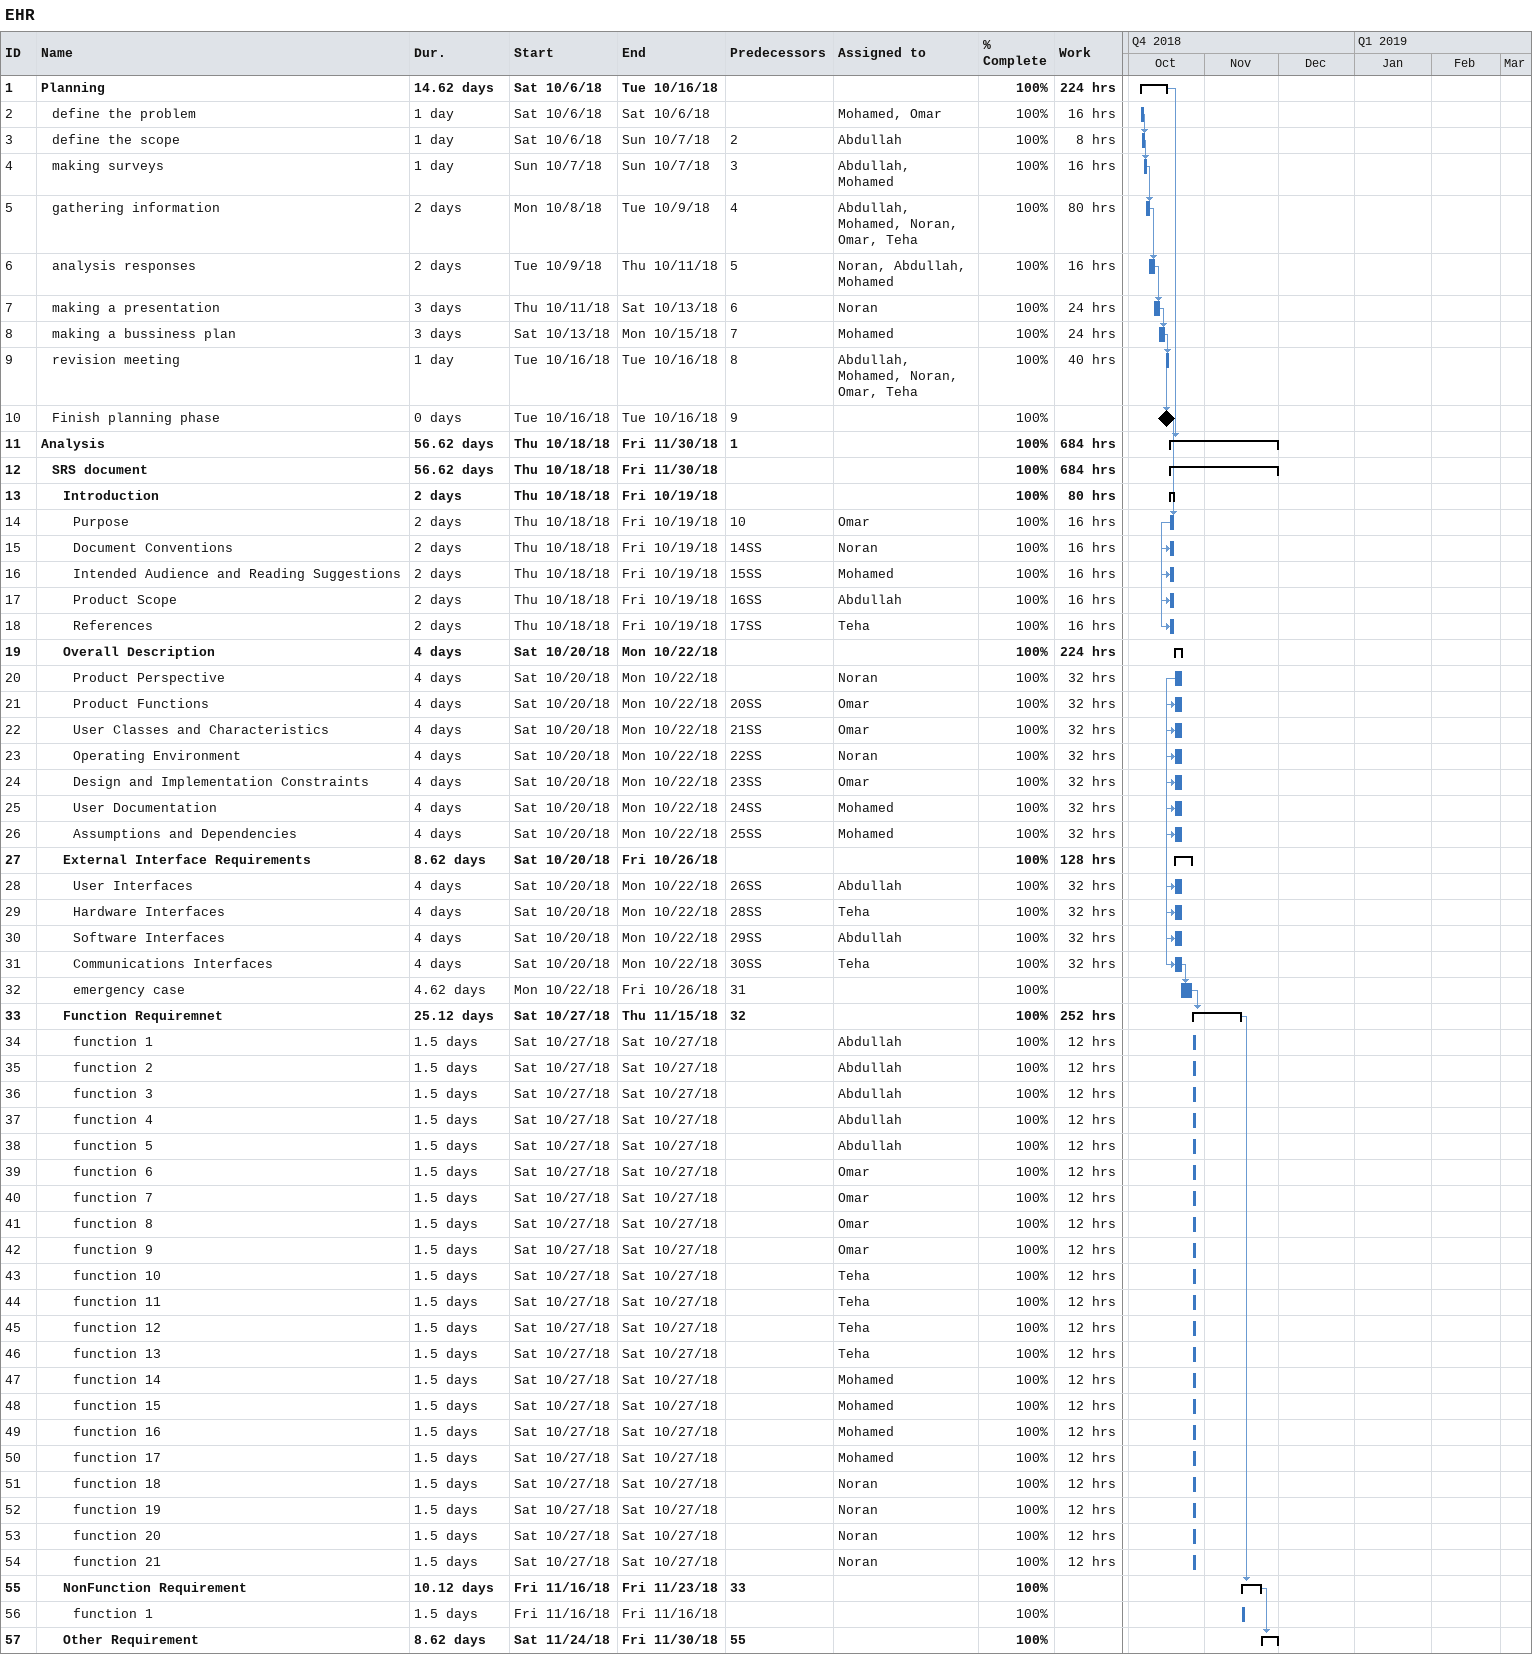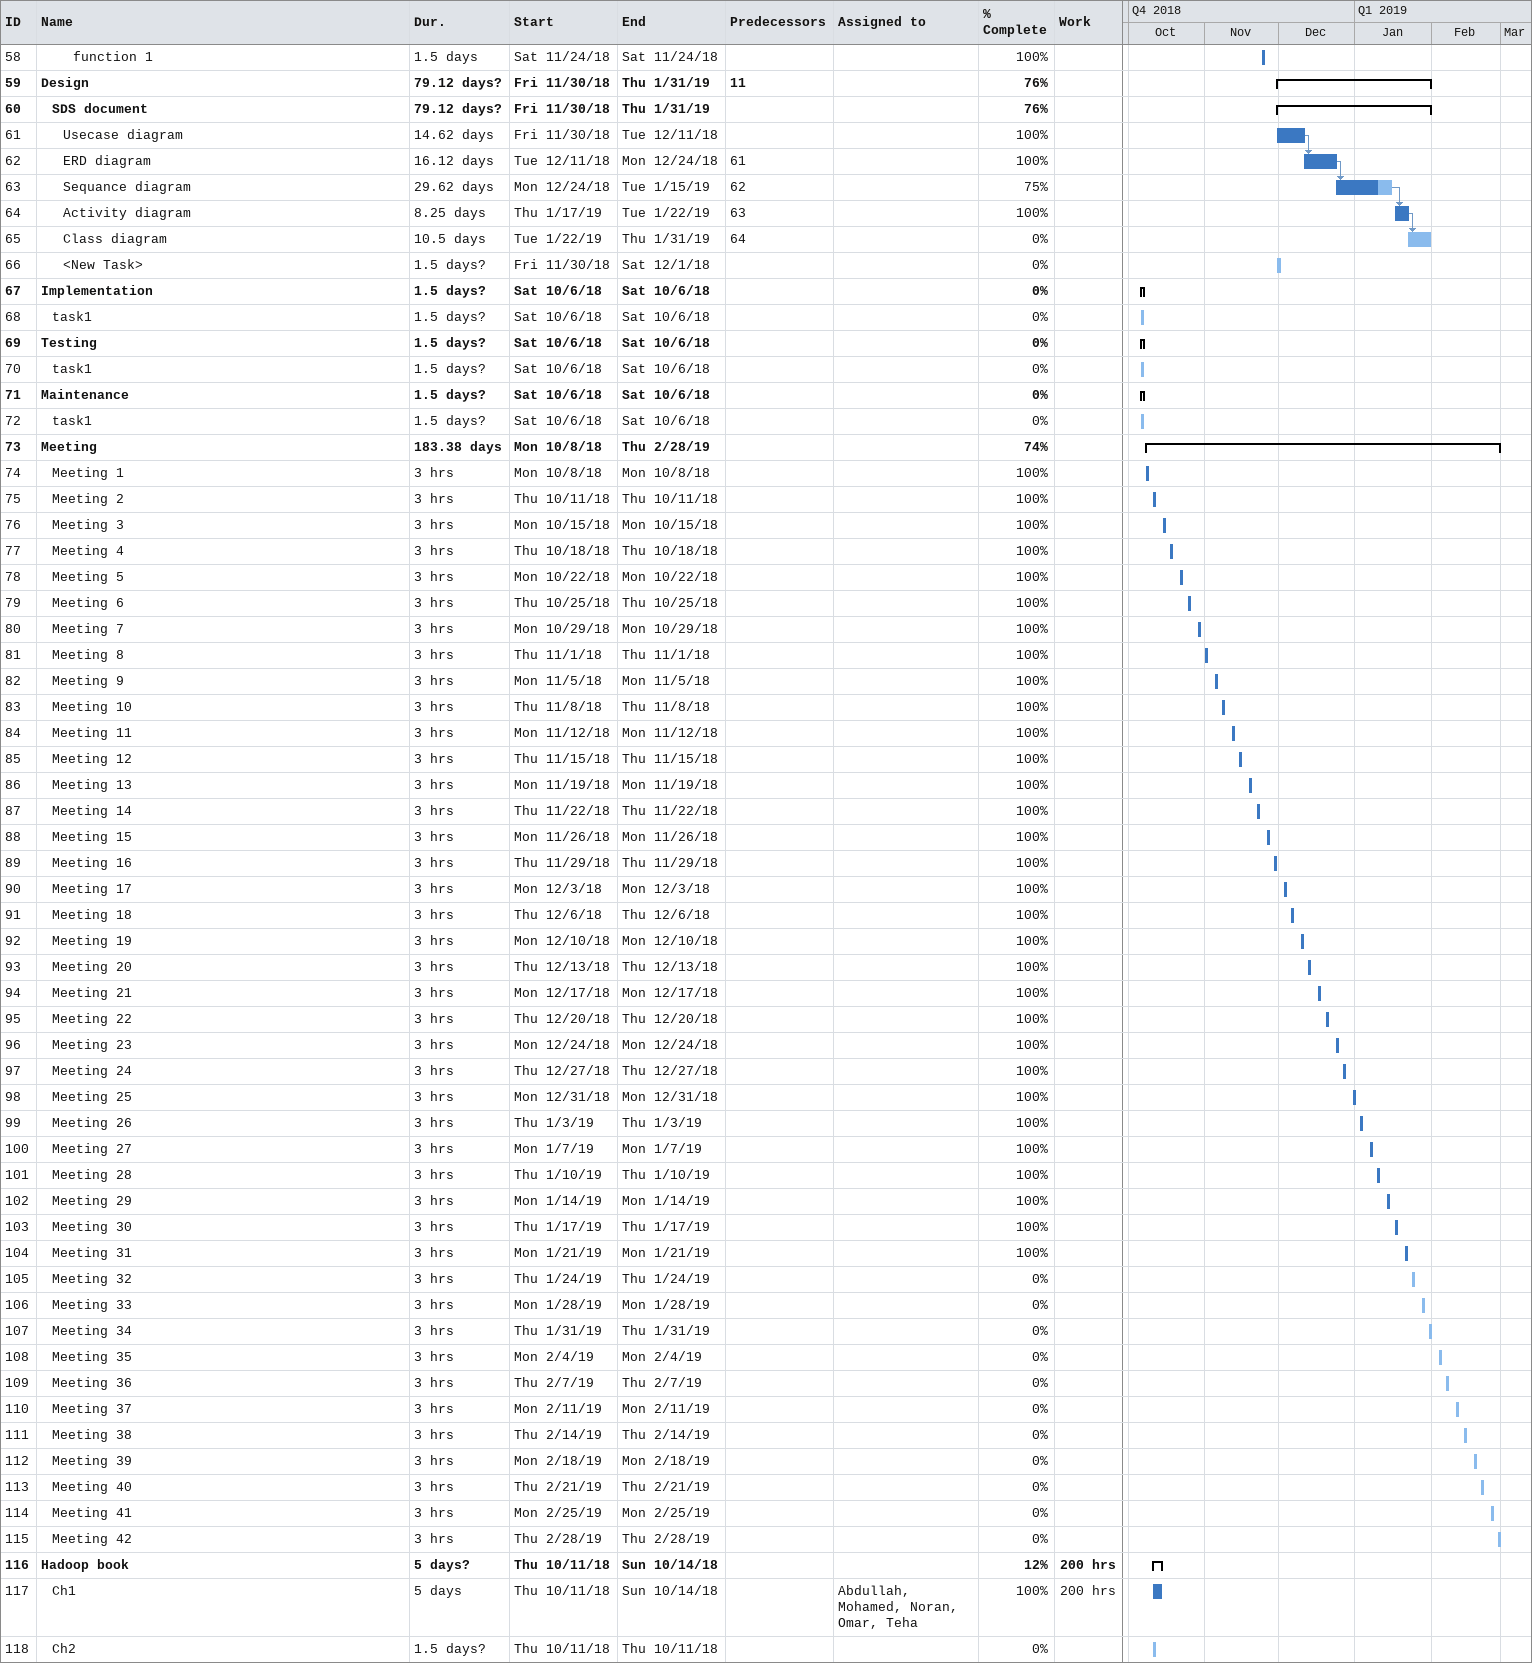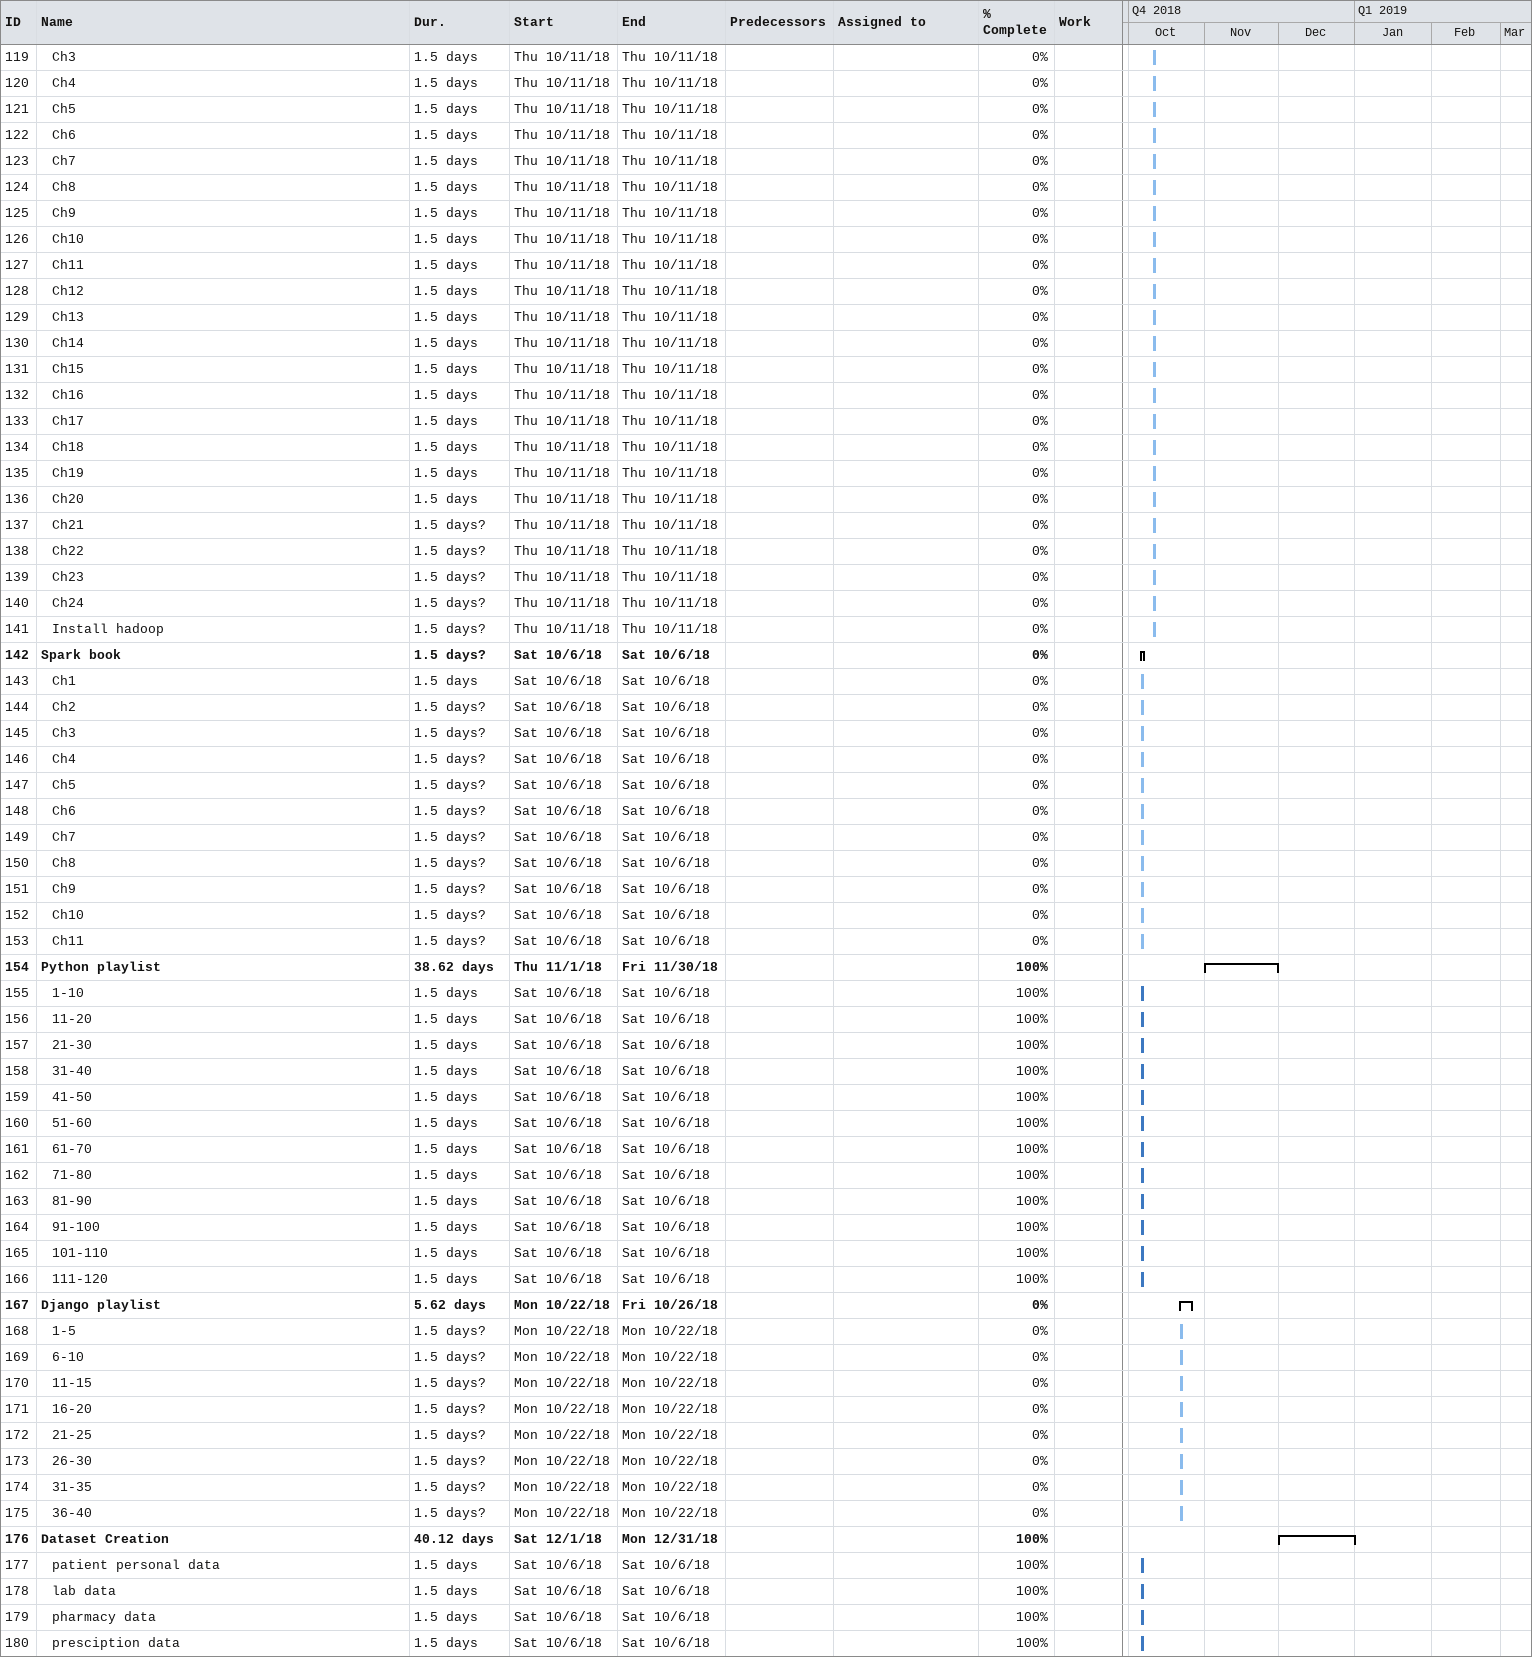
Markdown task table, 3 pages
EHR

| ID | Level | Task | Duration | Start | Finish | Predecessors | Resources | % complete | Work (h) |
|---|---|---|---|---|---|---|---|---|---|
| 1 | 1 | **Planning** | 14.62d | 2018-10-06 | 2018-10-16 |  |  | 100 | 224 |
| 2 | 2 | define the problem | 1d | 2018-10-06 | 2018-10-06 |  | Mohamed, Omar | 100 | 16 |
| 3 | 2 | define the scope | 1d | 2018-10-06 | 2018-10-07 | 2 | Abdullah | 100 | 8 |
| 4 | 2 | making surveys | 1d | 2018-10-07 | 2018-10-07 | 3 | Abdullah, Mohamed | 100 | 16 |
| 5 | 2 | gathering information | 2d | 2018-10-08 | 2018-10-09 | 4 | Abdullah, Mohamed, Noran, Omar, Teha | 100 | 80 |
| 6 | 2 | analysis responses | 2d | 2018-10-09 | 2018-10-11 | 5 | Noran, Abdullah, Mohamed | 100 | 16 |
| 7 | 2 | making a presentation | 3d | 2018-10-11 | 2018-10-13 | 6 | Noran | 100 | 24 |
| 8 | 2 | making a bussiness plan | 3d | 2018-10-13 | 2018-10-15 | 7 | Mohamed | 100 | 24 |
| 9 | 2 | revision meeting | 1d | 2018-10-16 | 2018-10-16 | 8 | Abdullah, Mohamed, Noran, Omar, Teha | 100 | 40 |
| 10 | 2 | Finish planning phase | 0d | 2018-10-16 | 2018-10-16 | 9 |  | 100 |  |
| 11 | 1 | **Analysis** | 56.62d | 2018-10-18 | 2018-11-30 | 1 |  | 100 | 684 |
| 12 | 2 | **SRS document** | 56.62d | 2018-10-18 | 2018-11-30 |  |  | 100 | 684 |
| 13 | 3 | **Introduction** | 2d | 2018-10-18 | 2018-10-19 |  |  | 100 | 80 |
| 14 | 4 | Purpose | 2d | 2018-10-18 | 2018-10-19 | 10 | Omar | 100 | 16 |
| 15 | 4 | Document Conventions | 2d | 2018-10-18 | 2018-10-19 | 14SS | Noran | 100 | 16 |
| 16 | 4 | Intended Audience and Reading Suggestions | 2d | 2018-10-18 | 2018-10-19 | 15SS | Mohamed | 100 | 16 |
| 17 | 4 | Product Scope | 2d | 2018-10-18 | 2018-10-19 | 16SS | Abdullah | 100 | 16 |
| 18 | 4 | References | 2d | 2018-10-18 | 2018-10-19 | 17SS | Teha | 100 | 16 |
| 19 | 3 | **Overall Description** | 4d | 2018-10-20 | 2018-10-22 |  |  | 100 | 224 |
| 20 | 4 | Product Perspective | 4d | 2018-10-20 | 2018-10-22 |  | Noran | 100 | 32 |
| 21 | 4 | Product Functions | 4d | 2018-10-20 | 2018-10-22 | 20SS | Omar | 100 | 32 |
| 22 | 4 | User Classes and Characteristics | 4d | 2018-10-20 | 2018-10-22 | 21SS | Omar | 100 | 32 |
| 23 | 4 | Operating Environment | 4d | 2018-10-20 | 2018-10-22 | 22SS | Noran | 100 | 32 |
| 24 | 4 | Design and Implementation Constraints | 4d | 2018-10-20 | 2018-10-22 | 23SS | Omar | 100 | 32 |
| 25 | 4 | User Documentation | 4d | 2018-10-20 | 2018-10-22 | 24SS | Mohamed | 100 | 32 |
| 26 | 4 | Assumptions and Dependencies | 4d | 2018-10-20 | 2018-10-22 | 25SS | Mohamed | 100 | 32 |
| 27 | 3 | **External Interface Requirements** | 8.62d | 2018-10-20 | 2018-10-26 |  |  | 100 | 128 |
| 28 | 4 | User Interfaces | 4d | 2018-10-20 | 2018-10-22 | 26SS | Abdullah | 100 | 32 |
| 29 | 4 | Hardware Interfaces | 4d | 2018-10-20 | 2018-10-22 | 28SS | Teha | 100 | 32 |
| 30 | 4 | Software Interfaces | 4d | 2018-10-20 | 2018-10-22 | 29SS | Abdullah | 100 | 32 |
| 31 | 4 | Communications Interfaces | 4d | 2018-10-20 | 2018-10-22 | 30SS | Teha | 100 | 32 |
| 32 | 4 | emergency case | 4.62d | 2018-10-22 | 2018-10-26 | 31 |  | 100 |  |
| 33 | 3 | **Function Requiremnet** | 25.12d | 2018-10-27 | 2018-11-15 | 32 |  | 100 | 252 |
| 34 | 4 | function 1 | 1.5d | 2018-10-27 | 2018-10-27 |  | Abdullah | 100 | 12 |
| 35 | 4 | function 2 | 1.5d | 2018-10-27 | 2018-10-27 |  | Abdullah | 100 | 12 |
| 36 | 4 | function 3 | 1.5d | 2018-10-27 | 2018-10-27 |  | Abdullah | 100 | 12 |
| 37 | 4 | function 4 | 1.5d | 2018-10-27 | 2018-10-27 |  | Abdullah | 100 | 12 |
| 38 | 4 | function 5 | 1.5d | 2018-10-27 | 2018-10-27 |  | Abdullah | 100 | 12 |
| 39 | 4 | function 6 | 1.5d | 2018-10-27 | 2018-10-27 |  | Omar | 100 | 12 |
| 40 | 4 | function 7 | 1.5d | 2018-10-27 | 2018-10-27 |  | Omar | 100 | 12 |
| 41 | 4 | function 8 | 1.5d | 2018-10-27 | 2018-10-27 |  | Omar | 100 | 12 |
| 42 | 4 | function 9 | 1.5d | 2018-10-27 | 2018-10-27 |  | Omar | 100 | 12 |
| 43 | 4 | function 10 | 1.5d | 2018-10-27 | 2018-10-27 |  | Teha | 100 | 12 |
| 44 | 4 | function 11 | 1.5d | 2018-10-27 | 2018-10-27 |  | Teha | 100 | 12 |
| 45 | 4 | function 12 | 1.5d | 2018-10-27 | 2018-10-27 |  | Teha | 100 | 12 |
| 46 | 4 | function 13 | 1.5d | 2018-10-27 | 2018-10-27 |  | Teha | 100 | 12 |
| 47 | 4 | function 14 | 1.5d | 2018-10-27 | 2018-10-27 |  | Mohamed | 100 | 12 |
| 48 | 4 | function 15 | 1.5d | 2018-10-27 | 2018-10-27 |  | Mohamed | 100 | 12 |
| 49 | 4 | function 16 | 1.5d | 2018-10-27 | 2018-10-27 |  | Mohamed | 100 | 12 |
| 50 | 4 | function 17 | 1.5d | 2018-10-27 | 2018-10-27 |  | Mohamed | 100 | 12 |
| 51 | 4 | function 18 | 1.5d | 2018-10-27 | 2018-10-27 |  | Noran | 100 | 12 |
| 52 | 4 | function 19 | 1.5d | 2018-10-27 | 2018-10-27 |  | Noran | 100 | 12 |
| 53 | 4 | function 20 | 1.5d | 2018-10-27 | 2018-10-27 |  | Noran | 100 | 12 |
| 54 | 4 | function 21 | 1.5d | 2018-10-27 | 2018-10-27 |  | Noran | 100 | 12 |
| 55 | 3 | **NonFunction Requirement** | 10.12d | 2018-11-16 | 2018-11-23 | 33 |  | 100 |  |
| 56 | 4 | function 1 | 1.5d | 2018-11-16 | 2018-11-16 |  |  | 100 |  |
| 57 | 3 | **Other Requirement** | 8.62d | 2018-11-24 | 2018-11-30 | 55 |  | 100 |  |
| 58 | 4 | function 1 | 1.5d | 2018-11-24 | 2018-11-24 |  |  | 100 |  |
| 59 | 1 | **Design** | 79.12d? | 2018-11-30 | 2019-01-31 | 11 |  | 76 |  |
| 60 | 2 | **SDS document** | 79.12d? | 2018-11-30 | 2019-01-31 |  |  | 76 |  |
| 61 | 3 | Usecase diagram | 14.62d | 2018-11-30 | 2018-12-11 |  |  | 100 |  |
| 62 | 3 | ERD diagram | 16.12d | 2018-12-11 | 2018-12-24 | 61 |  | 100 |  |
| 63 | 3 | Sequance diagram | 29.62d | 2018-12-24 | 2019-01-15 | 62 |  | 75 |  |
| 64 | 3 | Activity diagram | 8.25d | 2019-01-17 | 2019-01-22 | 63 |  | 100 |  |
| 65 | 3 | Class diagram | 10.5d | 2019-01-22 | 2019-01-31 | 64 |  | 0 |  |
| 66 | 3 | <New Task> | 1.5d? | 2018-11-30 | 2018-12-01 |  |  | 0 |  |
| 67 | 1 | **Implementation** | 1.5d? | 2018-10-06 | 2018-10-06 |  |  | 0 |  |
| 68 | 2 | task1 | 1.5d? | 2018-10-06 | 2018-10-06 |  |  | 0 |  |
| 69 | 1 | **Testing** | 1.5d? | 2018-10-06 | 2018-10-06 |  |  | 0 |  |
| 70 | 2 | task1 | 1.5d? | 2018-10-06 | 2018-10-06 |  |  | 0 |  |
| 71 | 1 | **Maintenance** | 1.5d? | 2018-10-06 | 2018-10-06 |  |  | 0 |  |
| 72 | 2 | task1 | 1.5d? | 2018-10-06 | 2018-10-06 |  |  | 0 |  |
| 73 | 1 | **Meeting** | 183.38d | 2018-10-08 | 2019-02-28 |  |  | 74 |  |
| 74 | 2 | Meeting 1 | 3h | 2018-10-08 | 2018-10-08 |  |  | 100 |  |
| 75 | 2 | Meeting 2 | 3h | 2018-10-11 | 2018-10-11 |  |  | 100 |  |
| 76 | 2 | Meeting 3 | 3h | 2018-10-15 | 2018-10-15 |  |  | 100 |  |
| 77 | 2 | Meeting 4 | 3h | 2018-10-18 | 2018-10-18 |  |  | 100 |  |
| 78 | 2 | Meeting 5 | 3h | 2018-10-22 | 2018-10-22 |  |  | 100 |  |
| 79 | 2 | Meeting 6 | 3h | 2018-10-25 | 2018-10-25 |  |  | 100 |  |
| 80 | 2 | Meeting 7 | 3h | 2018-10-29 | 2018-10-29 |  |  | 100 |  |
| 81 | 2 | Meeting 8 | 3h | 2018-11-01 | 2018-11-01 |  |  | 100 |  |
| 82 | 2 | Meeting 9 | 3h | 2018-11-05 | 2018-11-05 |  |  | 100 |  |
| 83 | 2 | Meeting 10 | 3h | 2018-11-08 | 2018-11-08 |  |  | 100 |  |
| 84 | 2 | Meeting 11 | 3h | 2018-11-12 | 2018-11-12 |  |  | 100 |  |
| 85 | 2 | Meeting 12 | 3h | 2018-11-15 | 2018-11-15 |  |  | 100 |  |
| 86 | 2 | Meeting 13 | 3h | 2018-11-19 | 2018-11-19 |  |  | 100 |  |
| 87 | 2 | Meeting 14 | 3h | 2018-11-22 | 2018-11-22 |  |  | 100 |  |
| 88 | 2 | Meeting 15 | 3h | 2018-11-26 | 2018-11-26 |  |  | 100 |  |
| 89 | 2 | Meeting 16 | 3h | 2018-11-29 | 2018-11-29 |  |  | 100 |  |
| 90 | 2 | Meeting 17 | 3h | 2018-12-03 | 2018-12-03 |  |  | 100 |  |
| 91 | 2 | Meeting 18 | 3h | 2018-12-06 | 2018-12-06 |  |  | 100 |  |
| 92 | 2 | Meeting 19 | 3h | 2018-12-10 | 2018-12-10 |  |  | 100 |  |
| 93 | 2 | Meeting 20 | 3h | 2018-12-13 | 2018-12-13 |  |  | 100 |  |
| 94 | 2 | Meeting 21 | 3h | 2018-12-17 | 2018-12-17 |  |  | 100 |  |
| 95 | 2 | Meeting 22 | 3h | 2018-12-20 | 2018-12-20 |  |  | 100 |  |
| 96 | 2 | Meeting 23 | 3h | 2018-12-24 | 2018-12-24 |  |  | 100 |  |
| 97 | 2 | Meeting 24 | 3h | 2018-12-27 | 2018-12-27 |  |  | 100 |  |
| 98 | 2 | Meeting 25 | 3h | 2018-12-31 | 2018-12-31 |  |  | 100 |  |
| 99 | 2 | Meeting 26 | 3h | 2019-01-03 | 2019-01-03 |  |  | 100 |  |
| 100 | 2 | Meeting 27 | 3h | 2019-01-07 | 2019-01-07 |  |  | 100 |  |
| 101 | 2 | Meeting 28 | 3h | 2019-01-10 | 2019-01-10 |  |  | 100 |  |
| 102 | 2 | Meeting 29 | 3h | 2019-01-14 | 2019-01-14 |  |  | 100 |  |
| 103 | 2 | Meeting 30 | 3h | 2019-01-17 | 2019-01-17 |  |  | 100 |  |
| 104 | 2 | Meeting 31 | 3h | 2019-01-21 | 2019-01-21 |  |  | 100 |  |
| 105 | 2 | Meeting 32 | 3h | 2019-01-24 | 2019-01-24 |  |  | 0 |  |
| 106 | 2 | Meeting 33 | 3h | 2019-01-28 | 2019-01-28 |  |  | 0 |  |
| 107 | 2 | Meeting 34 | 3h | 2019-01-31 | 2019-01-31 |  |  | 0 |  |
| 108 | 2 | Meeting 35 | 3h | 2019-02-04 | 2019-02-04 |  |  | 0 |  |
| 109 | 2 | Meeting 36 | 3h | 2019-02-07 | 2019-02-07 |  |  | 0 |  |
| 110 | 2 | Meeting 37 | 3h | 2019-02-11 | 2019-02-11 |  |  | 0 |  |
| 111 | 2 | Meeting 38 | 3h | 2019-02-14 | 2019-02-14 |  |  | 0 |  |
| 112 | 2 | Meeting 39 | 3h | 2019-02-18 | 2019-02-18 |  |  | 0 |  |
| 113 | 2 | Meeting 40 | 3h | 2019-02-21 | 2019-02-21 |  |  | 0 |  |
| 114 | 2 | Meeting 41 | 3h | 2019-02-25 | 2019-02-25 |  |  | 0 |  |
| 115 | 2 | Meeting 42 | 3h | 2019-02-28 | 2019-02-28 |  |  | 0 |  |
| 116 | 1 | **Hadoop book** | 5d? | 2018-10-11 | 2018-10-14 |  |  | 12 | 200 |
| 117 | 2 | Ch1 | 5d | 2018-10-11 | 2018-10-14 |  | Abdullah, Mohamed, Noran, Omar, Teha | 100 | 200 |
| 118 | 2 | Ch2 | 1.5d? | 2018-10-11 | 2018-10-11 |  |  | 0 |  |
| 119 | 2 | Ch3 | 1.5d | 2018-10-11 | 2018-10-11 |  |  | 0 |  |
| 120 | 2 | Ch4 | 1.5d | 2018-10-11 | 2018-10-11 |  |  | 0 |  |
| 121 | 2 | Ch5 | 1.5d | 2018-10-11 | 2018-10-11 |  |  | 0 |  |
| 122 | 2 | Ch6 | 1.5d | 2018-10-11 | 2018-10-11 |  |  | 0 |  |
| 123 | 2 | Ch7 | 1.5d | 2018-10-11 | 2018-10-11 |  |  | 0 |  |
| 124 | 2 | Ch8 | 1.5d | 2018-10-11 | 2018-10-11 |  |  | 0 |  |
| 125 | 2 | Ch9 | 1.5d | 2018-10-11 | 2018-10-11 |  |  | 0 |  |
| 126 | 2 | Ch10 | 1.5d | 2018-10-11 | 2018-10-11 |  |  | 0 |  |
| 127 | 2 | Ch11 | 1.5d | 2018-10-11 | 2018-10-11 |  |  | 0 |  |
| 128 | 2 | Ch12 | 1.5d | 2018-10-11 | 2018-10-11 |  |  | 0 |  |
| 129 | 2 | Ch13 | 1.5d | 2018-10-11 | 2018-10-11 |  |  | 0 |  |
| 130 | 2 | Ch14 | 1.5d | 2018-10-11 | 2018-10-11 |  |  | 0 |  |
| 131 | 2 | Ch15 | 1.5d | 2018-10-11 | 2018-10-11 |  |  | 0 |  |
| 132 | 2 | Ch16 | 1.5d | 2018-10-11 | 2018-10-11 |  |  | 0 |  |
| 133 | 2 | Ch17 | 1.5d | 2018-10-11 | 2018-10-11 |  |  | 0 |  |
| 134 | 2 | Ch18 | 1.5d | 2018-10-11 | 2018-10-11 |  |  | 0 |  |
| 135 | 2 | Ch19 | 1.5d | 2018-10-11 | 2018-10-11 |  |  | 0 |  |
| 136 | 2 | Ch20 | 1.5d | 2018-10-11 | 2018-10-11 |  |  | 0 |  |
| 137 | 2 | Ch21 | 1.5d? | 2018-10-11 | 2018-10-11 |  |  | 0 |  |
| 138 | 2 | Ch22 | 1.5d? | 2018-10-11 | 2018-10-11 |  |  | 0 |  |
| 139 | 2 | Ch23 | 1.5d? | 2018-10-11 | 2018-10-11 |  |  | 0 |  |
| 140 | 2 | Ch24 | 1.5d? | 2018-10-11 | 2018-10-11 |  |  | 0 |  |
| 141 | 2 | Install hadoop | 1.5d? | 2018-10-11 | 2018-10-11 |  |  | 0 |  |
| 142 | 1 | **Spark book** | 1.5d? | 2018-10-06 | 2018-10-06 |  |  | 0 |  |
| 143 | 2 | Ch1 | 1.5d | 2018-10-06 | 2018-10-06 |  |  | 0 |  |
| 144 | 2 | Ch2 | 1.5d? | 2018-10-06 | 2018-10-06 |  |  | 0 |  |
| 145 | 2 | Ch3 | 1.5d? | 2018-10-06 | 2018-10-06 |  |  | 0 |  |
| 146 | 2 | Ch4 | 1.5d? | 2018-10-06 | 2018-10-06 |  |  | 0 |  |
| 147 | 2 | Ch5 | 1.5d? | 2018-10-06 | 2018-10-06 |  |  | 0 |  |
| 148 | 2 | Ch6 | 1.5d? | 2018-10-06 | 2018-10-06 |  |  | 0 |  |
| 149 | 2 | Ch7 | 1.5d? | 2018-10-06 | 2018-10-06 |  |  | 0 |  |
| 150 | 2 | Ch8 | 1.5d? | 2018-10-06 | 2018-10-06 |  |  | 0 |  |
| 151 | 2 | Ch9 | 1.5d? | 2018-10-06 | 2018-10-06 |  |  | 0 |  |
| 152 | 2 | Ch10 | 1.5d? | 2018-10-06 | 2018-10-06 |  |  | 0 |  |
| 153 | 2 | Ch11 | 1.5d? | 2018-10-06 | 2018-10-06 |  |  | 0 |  |
| 154 | 1 | **Python playlist** | 38.62d | 2018-11-01 | 2018-11-30 |  |  | 100 |  |
| 155 | 2 | 1-10 | 1.5d | 2018-10-06 | 2018-10-06 |  |  | 100 |  |
| 156 | 2 | 11-20 | 1.5d | 2018-10-06 | 2018-10-06 |  |  | 100 |  |
| 157 | 2 | 21-30 | 1.5d | 2018-10-06 | 2018-10-06 |  |  | 100 |  |
| 158 | 2 | 31-40 | 1.5d | 2018-10-06 | 2018-10-06 |  |  | 100 |  |
| 159 | 2 | 41-50 | 1.5d | 2018-10-06 | 2018-10-06 |  |  | 100 |  |
| 160 | 2 | 51-60 | 1.5d | 2018-10-06 | 2018-10-06 |  |  | 100 |  |
| 161 | 2 | 61-70 | 1.5d | 2018-10-06 | 2018-10-06 |  |  | 100 |  |
| 162 | 2 | 71-80 | 1.5d | 2018-10-06 | 2018-10-06 |  |  | 100 |  |
| 163 | 2 | 81-90 | 1.5d | 2018-10-06 | 2018-10-06 |  |  | 100 |  |
| 164 | 2 | 91-100 | 1.5d | 2018-10-06 | 2018-10-06 |  |  | 100 |  |
| 165 | 2 | 101-110 | 1.5d | 2018-10-06 | 2018-10-06 |  |  | 100 |  |
| 166 | 2 | 111-120 | 1.5d | 2018-10-06 | 2018-10-06 |  |  | 100 |  |
| 167 | 1 | **Django playlist** | 5.62d | 2018-10-22 | 2018-10-26 |  |  | 0 |  |
| 168 | 2 | 1-5 | 1.5d? | 2018-10-22 | 2018-10-22 |  |  | 0 |  |
| 169 | 2 | 6-10 | 1.5d? | 2018-10-22 | 2018-10-22 |  |  | 0 |  |
| 170 | 2 | 11-15 | 1.5d? | 2018-10-22 | 2018-10-22 |  |  | 0 |  |
| 171 | 2 | 16-20 | 1.5d? | 2018-10-22 | 2018-10-22 |  |  | 0 |  |
| 172 | 2 | 21-25 | 1.5d? | 2018-10-22 | 2018-10-22 |  |  | 0 |  |
| 173 | 2 | 26-30 | 1.5d? | 2018-10-22 | 2018-10-22 |  |  | 0 |  |
| 174 | 2 | 31-35 | 1.5d? | 2018-10-22 | 2018-10-22 |  |  | 0 |  |
| 175 | 2 | 36-40 | 1.5d? | 2018-10-22 | 2018-10-22 |  |  | 0 |  |
| 176 | 1 | **Dataset Creation** | 40.12d | 2018-12-01 | 2018-12-31 |  |  | 100 |  |
| 177 | 2 | patient personal data | 1.5d | 2018-10-06 | 2018-10-06 |  |  | 100 |  |
| 178 | 2 | lab data | 1.5d | 2018-10-06 | 2018-10-06 |  |  | 100 |  |
| 179 | 2 | pharmacy data | 1.5d | 2018-10-06 | 2018-10-06 |  |  | 100 |  |
| 180 | 2 | presciption data | 1.5d | 2018-10-06 | 2018-10-06 |  |  | 100 |  |
